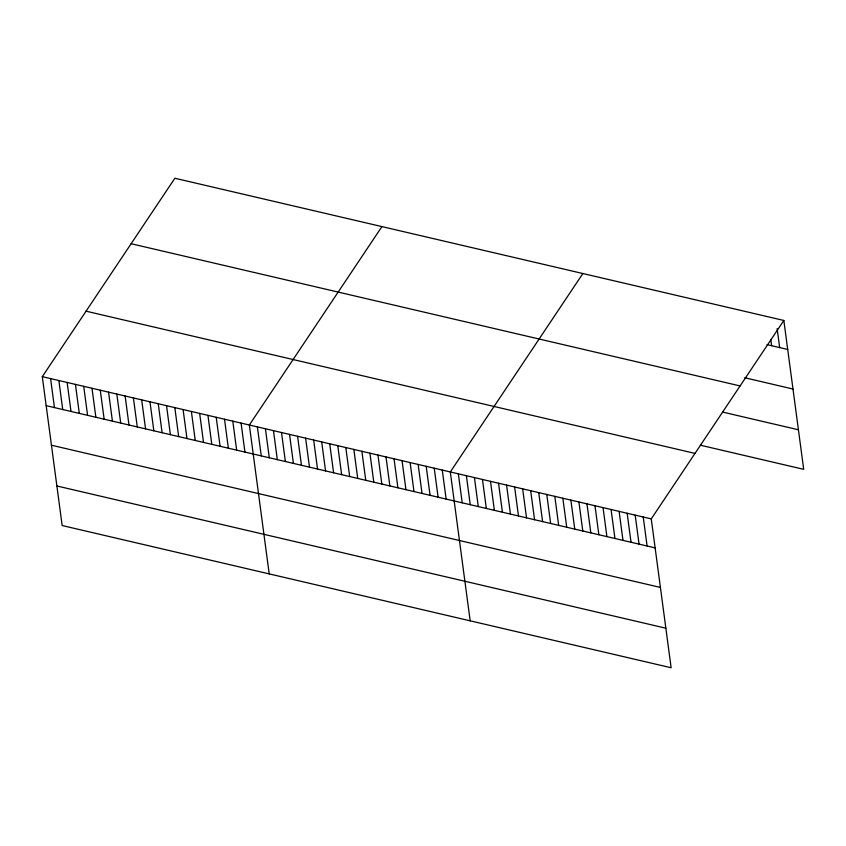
<?xml version="1.0" encoding="UTF-8"?>
<svg xmlns="http://www.w3.org/2000/svg" width="846" height="846" viewBox="0 0 846 846"><rect width="100%" height="100%" fill="white"/><g stroke="black" fill="none" stroke-linecap="round" stroke-linejoin="round"><path stroke-width="1.27" d="M783.84 320.465L651.261 518.884L671.132 667.758L62.16 525.535L42.3 376.66L174.868 178.242L783.84 320.465L803.7 469.34L700.351 445.197M381.916 226.601L249.348 425.02L269.208 573.884M582.873 273.533L450.305 471.952L470.175 620.827M767.036 344.639L787.711 349.461M744.755 377.76L792.988 389.023M131.119 243.722L740.091 385.945M722.632 412.076L798.423 429.779M86.049 311.18L695.01 453.403M42.3 376.66L651.261 518.884M46.17 405.657L655.132 547.88M51.447 445.218L660.409 587.441M56.883 485.974L665.855 628.197M777.146 328.671L779.663 347.59M770.791 339.405L771.626 345.707M643.224 517.001L647.095 545.998M635.187 515.129L639.058 544.126M627.15 513.247L631.021 542.244M619.113 511.375L622.984 540.372M611.076 509.493L614.947 538.49M603.039 507.621L606.899 536.618M594.992 505.739L598.862 534.735M586.955 503.867L590.825 532.864M578.918 501.985L582.788 530.981M570.881 500.113L574.751 529.11M562.844 498.231L566.714 527.227M554.807 496.359L558.677 525.355M546.77 494.476L550.64 523.473M538.733 492.605L542.593 521.601M530.685 490.722L534.556 519.719M522.648 488.851L526.519 517.847M514.611 486.968L518.482 515.965M506.574 485.086L510.445 514.093M498.537 483.214L502.408 512.211M490.5 481.332L494.371 510.339M482.463 479.46L486.334 508.457M474.426 477.578L478.286 506.574M466.379 475.706L470.249 504.702M458.342 473.823L462.212 502.82M442.268 470.069L446.138 499.066M434.231 468.198L438.101 497.194M426.194 466.315L430.064 495.312M418.157 464.443L422.027 493.44M410.12 462.561L413.98 491.558M402.072 460.689L405.943 489.686M394.035 458.807L397.906 487.804M385.998 456.935L389.869 485.932M377.961 455.053L381.832 484.049M369.924 453.181L373.795 482.178M361.887 451.299L365.758 480.295M353.85 449.427L357.721 478.424M345.813 447.545L349.673 476.541M337.766 445.662L341.636 474.669M329.729 443.79L333.599 472.787M321.692 441.908L325.562 470.915M313.655 440.036L317.525 469.033M305.618 438.154L309.488 467.151M297.581 436.282L301.451 465.279M289.544 434.4L293.414 463.397M281.507 432.528L285.366 461.525M273.459 430.646L277.329 459.642M265.422 428.774L269.292 457.771M257.385 426.892L261.255 455.888M241.068 423.085L244.938 452.081M232.787 421.149L236.658 450.146M224.507 419.214L228.367 448.211M216.216 417.279L220.087 446.276M207.936 415.344L211.807 444.34M199.656 413.408L203.526 442.405M191.376 411.473L195.246 440.48M183.096 409.549L186.966 438.545M174.815 407.613L178.675 436.61M166.525 405.678L170.395 434.675M158.244 403.743L162.115 432.74M149.964 401.808L153.835 430.804M141.684 399.872L145.554 428.869M133.404 397.937L137.274 426.934M125.123 396.002L128.983 424.999M116.833 394.067L120.703 423.063M108.552 392.132L112.423 421.128M100.272 390.196L104.143 419.204M91.992 388.272L95.862 417.268M83.712 386.336L87.582 415.333M75.431 384.401L79.302 413.398M67.141 382.466L71.011 411.463M58.86 380.531L62.731 409.527M50.58 378.596L54.451 407.592"/></g></svg>
